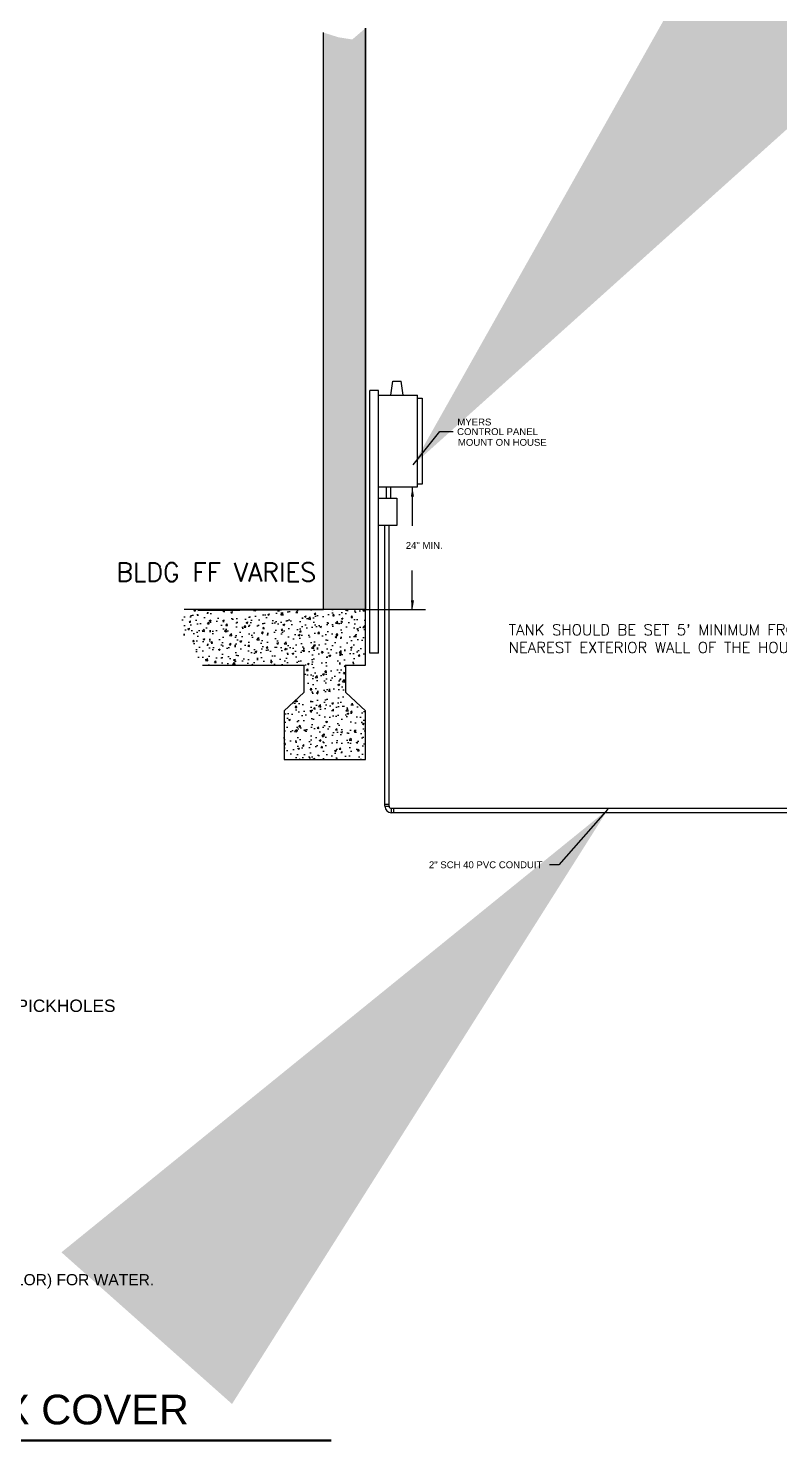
# Paper-space layout 'WS DET' of a CAD drawing. Header units: feet, sheet in inches. Extents: x -12.2 to 22.7, y -7.4 to 15.4.
# Drawn here: x 9.87 to 13.12, y 2.44 to 8.54 of the extents above; entities that cross this region are included whole.
import ezdxf

# ---------------------------------------------------------------- set-up
doc = ezdxf.new("R2010")
doc.units = ezdxf.units.FT
doc.header["$MEASUREMENT"] = 0
for name, color, linetype in [('DT-TEXT', 2, 'Continuous'), ('DT-TITLE', 4, 'Continuous'), ('N-ARROW', 7, 'Continuous'), ('TBLK', 7, 'Continuous')]:
    doc.layers.add(name, color=color, linetype=linetype)
doc.styles.add('1L100', font='arial.ttf', dxfattribs={"height": 0.1})
doc.styles.add('_TCW_TXTSTY_2B', font='arial.ttf', dxfattribs={"height": 0.130972})
doc.styles.add('DIM', font='simplex.shx')
doc.styles.add('L100', font='simplex.shx', dxfattribs={"width": 0.7})
doc.styles.add('ROMANS', font='ROMANS.shx', dxfattribs={"height": 6})
doc.styles.add('SANSERIF', font='sanss___.ttf')
doc.dimstyles.new('ACE1', dxfattribs={"dimscale": 20, "dimtxt": 0.18, "dimasz": 0.15, "dimexe": 0.08, "dimexo": 0.05, "dimgap": 0.03, "dimtad": 1, "dimdsep": 46, "dimtxsty": 'L100', "dimcen": 0.03, "dimclrd": 256, "dimclre": 256, "dimclrt": 256, "dimaunit": 1, "dimadec": 0, "dimazin": 0, "dimtfac": 1, "dimtofl": 0, "dimtmove": 0, "dimatfit": 3, "dimfxl": 1, "dimtolj": 1, "dimtzin": 0, "dimarcsym": 0})

psp = doc.layouts.new('WS DET')

# ---------------------------------------------------------------- hatches: boundary and pattern name
at = {"layer": 'TBLK'}
h = psp.add_hatch(dxfattribs=at)
h.set_pattern_fill('AR-SAND', color=225, scale=0.016621, style=0)
h.set_pattern_definition([(37.5, (11.830308, 2.50387), (-0.00104703, 0.03202612), [0, -0.02526422, 0, -0.02825604, 0, -0.02700945]), (7.5, (11.830308, 2.50387), (0.0294158, 0.04690745), [0, -0.01362938, 0, -0.02277104, 0, -0.00872613]), (327.5, (11.809864, 2.50387), (0.05176077, 9.406e-05), [0, -0.0083106, 0, -0.02991816, 0, -0.03905982]), (317.5, (11.809864, 2.50387), (0.04996543, 0.01458802), [0, -0.0041553, 0, -0.01961302, 0, -0.02243862])])
h.paths.add_polyline_path([(11.14469, 6.03171), (11.14469, 7.34281), (11.14469, 7.69437), (11.14469, 8.52453), (11.20949, 8.50414), (11.26917, 8.49472), (11.32575, 8.54313), (11.32575, 6.03171)])
h = psp.add_hatch(dxfattribs=at)
h.set_pattern_fill('AR-CONC', color=225, scale=0.011081, style=0)
h.set_pattern_definition([(50, (11.83031, 2.50387), (0.0794782, -0.0069534), [0.0083106, -0.0914166]), (355, (11.83031, 2.50387), (-0.0153748, 0.0833489), [0.0066485, -0.0731333]), (100.4514, (11.83693, 2.50329), (0.0641035, 0.0763954), [0.007063, -0.0776922]), (46.1842, (11.83031, 2.52603), (0.1182588, -0.0183408), [0.012466, -0.137125]), (96.6356, (11.84016, 2.5245), (0.103568, 0.10794), [0.0105944, -0.1165382]), (351.1842, (11.83031, 2.52603), (0.103568, 0.10794), [0.0099727, -0.1097]), (21, (11.84139, 2.52049), (0.0661421, -0.0446134), [0.0083106, -0.0914166]), (326, (11.84139, 2.52049), (0.0269613, 0.0803524), [0.0066485, -0.0731333]), (71.4514, (11.8469, 2.516774), (0.0931034, 0.035739), [0.007063, -0.0776922]), (37.5, (11.830308, 2.50387), (0.0013474, 0.0368873), [0, -0.0722468, 0, -0.07424136, 0, -0.0734103]), (7.5, (11.830308, 2.50387), (0.0291502, 0.04370397), [0, -0.04232866, 0, -0.0705847, 0, -0.027979]), (327.5, (11.805597, 2.50387), (0.0591518, -0.00249926), [0, -0.027702, 0, -0.08643024, 0, -0.1146863]), (317.5, (11.794517, 2.50387), (0.0646217, 0.0110924), [0, -0.0360126, 0, -0.05739854, 0, -0.0814439])])
h.paths.add_polyline_path([(10.62142, 5.79046), (11.05993, 5.79046), (11.05993, 5.67275), (10.97484, 5.59427), (10.97484, 5.38292), (11.32575, 5.38292), (11.32575, 5.59427), (11.24066, 5.67275), (11.24066, 5.79046), (11.32575, 5.79046), (11.32575, 6.03171), (10.54249, 6.03171), (10.50815, 5.93303), (10.57754, 5.88218)])

# ---------------------------------------------------------------- linework, layer by layer
at = {"layer": 'DT-TITLE', "const_width": 0.0107, "flags": 128}
psp.add_lwpolyline([(11.17846, 2.44103), (6.76814, 2.44103)], dxfattribs=at)
at = {"layer": 'N-ARROW'}
for p, q in [((11.34464, 5.84321), (11.34464, 6.97849)), ((11.38216, 6.97849), (11.34464, 6.97849)), ((11.38216, 6.56156), (11.38216, 6.97849)), ((11.43545, 6.95715), (11.44381, 7.01881)), ((11.44381, 7.01881), (11.4806, 7.01881)), ((11.48896, 6.95715), (11.4806, 7.01881)), ((11.38216, 6.95715), (11.5517, 6.95715)), ((11.5517, 6.56156), (11.5517, 6.95715)), ((11.5517, 6.94467), (11.57084, 6.94467)), ((11.57084, 6.94467), (11.57084, 6.57338)), ((11.38216, 5.84321), (11.38216, 6.56156)), ((11.38216, 6.56156), (11.5517, 6.56156)), ((11.41669, 6.51304), (11.41669, 6.56156)), ((11.43522, 6.51304), (11.43522, 6.56156)), ((11.57084, 6.57338), (11.5517, 6.57338)), ((11.38216, 6.51304), (11.46114, 6.51304)), ((11.46114, 6.51304), (11.46114, 6.39441)), ((11.46114, 6.39441), (11.38216, 6.39441)), ((11.41003, 5.18133), (11.41003, 6.39441)), ((11.42856, 5.18133), (11.42856, 6.39441)), ((11.38216, 5.84321), (11.34464, 5.84321)), ((11.41003, 5.19037), (11.42856, 5.19037)), ((11.41003, 5.18133), (11.42856, 5.18133)), ((14.22846, 5.17229), (11.4376, 5.17229)), ((11.4376, 5.17229), (11.4376, 5.15375)), ((14.22846, 5.15375), (11.4376, 5.15375)), ((11.44665, 5.17229), (11.44665, 5.15375))]:
    psp.add_line(p, q, dxfattribs=at)
at = {"layer": 'N-ARROW', "linetype": 'Continuous'}
for p, q in [((11.52859, 6.56007), (11.52859, 6.39267)), ((11.52859, 6.03152), (11.52859, 6.19972))]:
    psp.add_line(p, q, dxfattribs=at)
at = {"layer": 'N-ARROW', "flags": 128}
psp.add_lwpolyline([(11.32575, 6.03171), (11.58616, 6.03171)], dxfattribs=at)
at = {"layer": 'N-ARROW'}
for radius in [0.02758, 0.00904]:
    psp.add_arc((11.4376, 5.18133), radius, 180.000005, 269.999997, dxfattribs=at)
at = {"layer": 'N-ARROW', "linetype": 'Continuous'}
for points in [[(11.52225, 6.51993), (11.53581, 6.51993), (11.52903, 6.56062)], [(11.52225, 6.07116), (11.53581, 6.07116), (11.52903, 6.03047)]]:
    psp.add_solid(points, dxfattribs=at)
at = {"layer": 'TBLK', "color": 4}
psp.add_line((11.32575, 6.03171), (10.60239, 6.02567), dxfattribs=at)
at = {"layer": 'TBLK', "color": 4, "flags": 128}
for points in [[(11.14469, 6.03171), (11.14469, 8.52453)], [(11.32575, 5.81772), (11.32575, 8.54313)], [(11.32575, 8.54313), (11.32575, 6.03171)], [(10.62142, 5.79046), (11.05993, 5.79046), (11.05993, 5.67275), (10.97484, 5.59427), (10.97484, 5.38292), (11.32575, 5.38292), (11.32575, 5.59427), (11.24066, 5.67275), (11.24066, 5.79046), (11.32575, 5.79046), (11.32575, 6.03171), (10.54249, 6.03171)]]:
    psp.add_lwpolyline(points, dxfattribs=at)

# ---------------------------------------------------------------- texts
at = {"layer": 'DT-TEXT', "attachment_point": 1, "style": '1L100'}
for s, insert, char_height, width in [('(2) 1" DIA. PICKHOLES', (9.45114, 4.34622), 0.053508, 1.2534354), ('{\\LNOTES:\\P}\\P\\pi-0.14447,l0.19263,t0.19263;1.^IPAINT TOP OF THE COVER WITH ENAMEL PAINT (BLUE COLOR) FOR WATER.\\P\\pi0,l0,tz;\\P\\pi-0.14447,l0.19263,t0.19263;2.^IFOR "REUSE" PAINT TOP PANTONE PURPLE.\\P\\pi0,l0,tz;\\P\\pi-0.14447,l0.19263,t0.19263;3.^ILID WEIGHT: APPROX. 12 LBS.\\P\\pi0,l0,tz;   ', (7.70163, 3.32057), 0.0481572, 4.2973575)]:
    psp.add_mtext(s, dxfattribs=dict(at, insert=insert, char_height=char_height, width=width))
at = {"layer": 'DT-TITLE', "ltscale": 0.3, "insert": (8.9733, 2.50869), "char_height": 0.1284191, "width": 4.41032, "attachment_point": 8, "style": 'SANSERIF'}
psp.add_mtext('WATER SYSTEM VALVE BOX COVER', dxfattribs=at)
at = {"layer": 'N-ARROW', "style": '_TCW_TXTSTY_2B'}
for s, height, p in [('MYERS', 0.029607, (11.72329, 6.82698)), ('CONTROL PANEL', 0.0296065, (11.72214, 6.78541)), ('MOUNT ON HOUSE', 0.0296065, (11.7257, 6.73915)), ('24" MIN.', 0.029607, (11.50031, 6.29377)), ('2" SCH 40 PVC CONDUIT', 0.0296065, (11.60044, 4.91379))]:
    psp.add_text(s, height=height, dxfattribs=at).set_placement(p)
at = {"layer": 'N-ARROW', "insert": (11.94477, 5.96741), "char_height": 0.0470941, "width": 1.5213083, "attachment_point": 1, "line_spacing_factor": 0.971429, "style": 'ROMANS'}
psp.add_mtext("TANK SHOULD BE SET 5' MINIMUM FROM NEAREST EXTERIOR WALL OF THE HOUSE.", dxfattribs=at)
at = {"layer": 'TBLK', "color": 4, "insert": (10.681, 6.23306), "char_height": 0.08, "width": 0.8837797, "attachment_point": 2, "style": 'DIM'}
psp.add_mtext('BLDG FF VARIES', dxfattribs=at)

# ---------------------------------------------------------------- leaders
at = {"layer": 'N-ARROW'}
for points in [[(11.53208, 6.65613), (11.64767, 6.80023), (11.70492, 6.80023)], [(12.37423, 5.16848), (12.16112, 4.92877), (12.12093, 4.92877)]]:
    psp.add_leader(points, dimstyle='ACE1', override={"dimgap": 0.03, "dimtad": 0}, dxfattribs=at)

doc.saveas('drawing.dxf')
